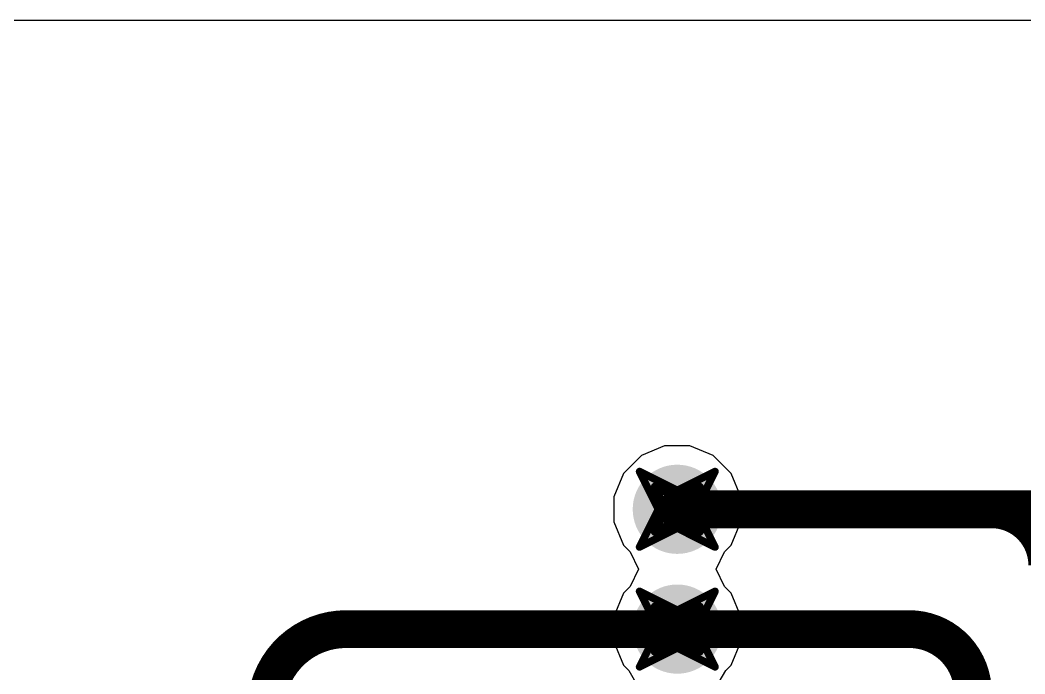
# Model space of a CAD drawing. Header units: inches. Extents: x -2 to 5376, y -4 to 5426.
# Drawn here: x 70.99 to 77.75, y 39.8 to 44.2 of the extents above; entities that cross this region are included whole.
import ezdxf

# ---------------------------------------------------------------- set-up
doc = ezdxf.new("R2010")
doc.units = ezdxf.units.IN
for name, color, linetype in [('Bottom Layer', 5, 'Continuous'), ('Drill Drawing', 1, 'Continuous'), ('Layer 1', 16, 'Continuous'), ('Layer 2', 76, 'Continuous'), ('Top Layer', 1, 'Continuous'), ('Via Holes', 16, 'Continuous')]:
    doc.layers.add(name, color=color, linetype=linetype)

msp = doc.modelspace()

# ---------------------------------------------------------------- hatches: boundary and pattern name
at = {"layer": 'Bottom Layer'}
h = msp.add_hatch(color=5, dxfattribs=at)
edge = h.paths.add_edge_path()
edge.add_arc((75.411, 40.9056), 0.3, 0, 360)
h = msp.add_hatch(color=5, dxfattribs=at)
edge = h.paths.add_edge_path()
edge.add_arc((75.411, 40.0997), 0.3, 0, 360)
at = {"layer": 'Layer 1'}
h = msp.add_hatch(color=16, dxfattribs=at)
edge = h.paths.add_edge_path()
edge.add_arc((75.411, 40.9056), 0.3, 0, 360)
h = msp.add_hatch(color=16, dxfattribs=at)
edge = h.paths.add_edge_path()
edge.add_arc((75.411, 40.0997), 0.3, 0, 360)
at = {"layer": 'Layer 2'}
h = msp.add_hatch(color=76, dxfattribs=at)
edge = h.paths.add_edge_path()
edge.add_arc((75.411, 40.9056), 0.3, 0, 360)
h = msp.add_hatch(color=76, dxfattribs=at)
edge = h.paths.add_edge_path()
edge.add_arc((75.411, 40.0997), 0.3, 0, 360)
at = {"layer": 'Top Layer'}
h = msp.add_hatch(color=1, dxfattribs=at)
edge = h.paths.add_edge_path()
edge.add_arc((75.411, 40.9056), 0.3, 0, 360)
h = msp.add_hatch(color=1, dxfattribs=at)
edge = h.paths.add_edge_path()
edge.add_arc((75.411, 40.0997), 0.3, 0, 360)
at = {"layer": 'Via Holes'}
h = msp.add_hatch(color=7, dxfattribs=at)
edge = h.paths.add_edge_path()
edge.add_arc((75.411, 40.9056), 0.15, 0, 360)
h = msp.add_hatch(color=7, dxfattribs=at)
edge = h.paths.add_edge_path()
edge.add_arc((75.411, 40.0997), 0.15, 0, 360)

# ---------------------------------------------------------------- linework, layer by layer
at = {"layer": 'Bottom Layer', "const_width": 0.254}
for points in [[(75.4791, 40.9056), (97.3488, 40.9056)], [(73.1822, 40.0997), (75.4794, 40.0997)]]:
    msp.add_lwpolyline(points, dxfattribs=at)
at = {"layer": 'Bottom Layer', "const_width": 0.127}
for points in [[(75.4156, 40.9056, 1), (75.5426, 40.9056, 1)], [(73.1187, 40.0997, 1), (73.2457, 40.0997, 1)], [(73.1187, 40.0997, 1), (73.2457, 40.0997, 1)], [(75.4159, 40.0997, 1), (75.5429, 40.0997, 1)]]:
    msp.add_lwpolyline(points, format="xyb", close=True, dxfattribs=at)
at = {"layer": 'Bottom Layer', "const_width": 0.254}
msp.add_lwpolyline([(72.644, 39.5615, -0.414214), (73.1822, 40.0997)], format="xyb", dxfattribs=at)
at = {"layer": 'Drill Drawing', "const_width": 0.0508}
for points in [[(75.157, 41.1596), (75.411, 41.0326)], [(75.157, 41.1596), (75.284, 40.9056)], [(75.411, 41.0326), (75.665, 41.1596)], [(75.538, 40.9056), (75.665, 41.1596)], [(75.2586, 41.058), (75.411, 40.9818)], [(75.2586, 41.058), (75.3348, 40.9056)], [(75.411, 40.9818), (75.5634, 41.058)], [(75.4872, 40.9056), (75.5634, 41.058)], [(75.157, 40.6516), (75.284, 40.9056)], [(75.2586, 40.7532), (75.3348, 40.9056)], [(75.4872, 40.9056), (75.5634, 40.7532)], [(75.538, 40.9056), (75.665, 40.6516)], [(75.2586, 40.7532), (75.411, 40.8294)], [(75.411, 40.8294), (75.5634, 40.7532)], [(75.157, 40.6516), (75.411, 40.7786)], [(75.411, 40.7786), (75.665, 40.6516)], [(75.157, 40.3537), (75.411, 40.2267)], [(75.157, 40.3537), (75.284, 40.0997)], [(75.411, 40.2267), (75.665, 40.3537)], [(75.538, 40.0997), (75.665, 40.3537)], [(75.2586, 40.2521), (75.411, 40.1759)], [(75.2586, 40.2521), (75.3348, 40.0997)], [(75.411, 40.1759), (75.5634, 40.2521)], [(75.4872, 40.0997), (75.5634, 40.2521)], [(75.157, 39.8457), (75.284, 40.0997)], [(75.2586, 39.9473), (75.3348, 40.0997)], [(75.4872, 40.0997), (75.5634, 39.9473)], [(75.538, 40.0997), (75.665, 39.8457)], [(75.2586, 39.9473), (75.411, 40.0235)], [(75.411, 40.0235), (75.5634, 39.9473)], [(75.157, 39.8457), (75.411, 39.9727)], [(75.411, 39.9727), (75.665, 39.8457)]]:
    msp.add_lwpolyline(points, dxfattribs=at)
at = {"layer": 'Drill Drawing', "const_width": 0.0254}
for points in [[(75.1443, 41.1596, 1), (75.1697, 41.1596, 1)], [(75.1443, 41.1596, 1), (75.1697, 41.1596, 1)], [(75.6523, 41.1596, 1), (75.6777, 41.1596, 1)], [(75.6523, 41.1596, 1), (75.6777, 41.1596, 1)], [(75.2459, 41.058, 1), (75.2713, 41.058, 1)], [(75.2459, 41.058, 1), (75.2713, 41.058, 1)], [(75.3983, 41.0326, 1), (75.4237, 41.0326, 1)], [(75.3983, 41.0326, 1), (75.4237, 41.0326, 1)], [(75.5507, 41.058, 1), (75.5761, 41.058, 1)], [(75.5507, 41.058, 1), (75.5761, 41.058, 1)], [(75.3983, 40.9818, 1), (75.4237, 40.9818, 1)], [(75.3983, 40.9818, 1), (75.4237, 40.9818, 1)], [(75.2713, 40.9056, 1), (75.2967, 40.9056, 1)], [(75.2713, 40.9056, 1), (75.2967, 40.9056, 1)], [(75.3221, 40.9056, 1), (75.3475, 40.9056, 1)], [(75.3221, 40.9056, 1), (75.3475, 40.9056, 1)], [(75.4745, 40.9056, 1), (75.4999, 40.9056, 1)], [(75.4745, 40.9056, 1), (75.4999, 40.9056, 1)], [(75.5253, 40.9056, 1), (75.5507, 40.9056, 1)], [(75.5253, 40.9056, 1), (75.5507, 40.9056, 1)], [(75.3983, 40.8294, 1), (75.4237, 40.8294, 1)], [(75.3983, 40.8294, 1), (75.4237, 40.8294, 1)], [(75.3983, 40.7786, 1), (75.4237, 40.7786, 1)], [(75.3983, 40.7786, 1), (75.4237, 40.7786, 1)], [(75.2459, 40.7532, 1), (75.2713, 40.7532, 1)], [(75.2459, 40.7532, 1), (75.2713, 40.7532, 1)], [(75.5507, 40.7532, 1), (75.5761, 40.7532, 1)], [(75.5507, 40.7532, 1), (75.5761, 40.7532, 1)], [(75.1443, 40.6516, 1), (75.1697, 40.6516, 1)], [(75.1443, 40.6516, 1), (75.1697, 40.6516, 1)], [(75.6523, 40.6516, 1), (75.6777, 40.6516, 1)], [(75.6523, 40.6516, 1), (75.6777, 40.6516, 1)], [(75.1443, 40.3537, 1), (75.1697, 40.3537, 1)], [(75.1443, 40.3537, 1), (75.1697, 40.3537, 1)], [(75.6523, 40.3537, 1), (75.6777, 40.3537, 1)], [(75.6523, 40.3537, 1), (75.6777, 40.3537, 1)], [(75.2459, 40.2521, 1), (75.2713, 40.2521, 1)], [(75.2459, 40.2521, 1), (75.2713, 40.2521, 1)], [(75.3983, 40.2267, 1), (75.4237, 40.2267, 1)], [(75.3983, 40.2267, 1), (75.4237, 40.2267, 1)], [(75.5507, 40.2521, 1), (75.5761, 40.2521, 1)], [(75.5507, 40.2521, 1), (75.5761, 40.2521, 1)], [(75.3983, 40.1759, 1), (75.4237, 40.1759, 1)], [(75.3983, 40.1759, 1), (75.4237, 40.1759, 1)], [(75.2713, 40.0997, 1), (75.2967, 40.0997, 1)], [(75.2713, 40.0997, 1), (75.2967, 40.0997, 1)], [(75.3221, 40.0997, 1), (75.3475, 40.0997, 1)], [(75.3221, 40.0997, 1), (75.3475, 40.0997, 1)], [(75.4745, 40.0997, 1), (75.4999, 40.0997, 1)], [(75.4745, 40.0997, 1), (75.4999, 40.0997, 1)], [(75.5253, 40.0997, 1), (75.5507, 40.0997, 1)], [(75.5253, 40.0997, 1), (75.5507, 40.0997, 1)], [(75.3983, 40.0235, 1), (75.4237, 40.0235, 1)], [(75.3983, 40.0235, 1), (75.4237, 40.0235, 1)], [(75.2459, 39.9473, 1), (75.2713, 39.9473, 1)], [(75.2459, 39.9473, 1), (75.2713, 39.9473, 1)], [(75.3983, 39.9727, 1), (75.4237, 39.9727, 1)], [(75.3983, 39.9727, 1), (75.4237, 39.9727, 1)], [(75.5507, 39.9473, 1), (75.5761, 39.9473, 1)], [(75.5507, 39.9473, 1), (75.5761, 39.9473, 1)], [(75.1443, 39.8457, 1), (75.1697, 39.8457, 1)], [(75.1443, 39.8457, 1), (75.1697, 39.8457, 1)], [(75.6523, 39.8457, 1), (75.6777, 39.8457, 1)], [(75.6523, 39.8457, 1), (75.6777, 39.8457, 1)]]:
    msp.add_lwpolyline(points, format="xyb", close=True, dxfattribs=at)
at = {"layer": 'Layer 1'}
for p, q in [((75.326, 41.3326), (75.1691, 41.2675)), ((75.4959, 41.3326), (75.326, 41.3326)), ((75.6528, 41.2675), (75.4959, 41.3326)), ((75.1691, 41.2675), (75.049, 41.1474)), ((75.7729, 41.1474), (75.6528, 41.2675)), ((75.049, 41.1474), (74.984, 40.9905)), ((75.838, 40.9905), (75.7729, 41.1474)), ((74.984, 40.9905), (74.984, 40.8206)), ((75.838, 40.8206), (75.838, 40.9905)), ((74.984, 40.8206), (75.049, 40.6637)), ((75.7729, 40.6637), (75.838, 40.8206)), ((75.049, 40.6637), (75.0939, 40.6188)), ((75.728, 40.6188), (75.7729, 40.6637)), ((75.0939, 40.6188), (75.1495, 40.5026)), ((75.6724, 40.5026), (75.728, 40.6188)), ((75.1495, 40.5026), (75.0939, 40.3865)), ((75.728, 40.3865), (75.6724, 40.5026)), ((75.0939, 40.3865), (75.049, 40.3415)), ((75.7729, 40.3415), (75.728, 40.3865)), ((75.049, 40.3415), (74.984, 40.1846)), ((75.838, 40.1846), (75.7729, 40.3415)), ((74.984, 40.1846), (74.984, 40.0147)), ((75.838, 40.0147), (75.838, 40.1846)), ((74.984, 40.0147), (75.049, 39.8578)), ((75.7729, 39.8578), (75.838, 40.0147)), ((75.049, 39.8578), (75.0846, 39.8222)), ((75.7373, 39.8222), (75.7729, 39.8578)), ((75.0846, 39.8222), (75.151, 39.706)), ((75.6709, 39.706), (75.7373, 39.8222))]:
    msp.add_line(p, q, dxfattribs=at)
at = {"layer": 'Layer 2'}
for p, q in [((68.961, 44.196), (79.8879, 44.196)), ((75.326, 41.3326), (75.1691, 41.2675)), ((75.4959, 41.3326), (75.326, 41.3326)), ((75.6528, 41.2675), (75.4959, 41.3326)), ((75.1691, 41.2675), (75.049, 41.1474)), ((75.7729, 41.1474), (75.6528, 41.2675)), ((75.049, 41.1474), (74.984, 40.9905)), ((75.838, 40.9905), (75.7729, 41.1474)), ((74.984, 40.9905), (74.984, 40.8206)), ((75.838, 40.8206), (75.838, 40.9905)), ((74.984, 40.8206), (75.049, 40.6637)), ((75.7729, 40.6637), (75.838, 40.8206)), ((75.049, 40.6637), (75.0939, 40.6188)), ((75.728, 40.6188), (75.7729, 40.6637)), ((75.0939, 40.6188), (75.1495, 40.5026)), ((75.6724, 40.5026), (75.728, 40.6188)), ((75.1495, 40.5026), (75.0939, 40.3865)), ((75.728, 40.3865), (75.6724, 40.5026)), ((75.0939, 40.3865), (75.049, 40.3415)), ((75.7729, 40.3415), (75.728, 40.3865)), ((75.049, 40.3415), (74.984, 40.1846)), ((75.838, 40.1846), (75.7729, 40.3415)), ((74.984, 40.1846), (74.984, 40.0147)), ((75.838, 40.0147), (75.838, 40.1846)), ((74.984, 40.0147), (75.049, 39.8578)), ((75.7729, 39.8578), (75.838, 40.0147)), ((75.049, 39.8578), (75.0846, 39.8222)), ((75.7373, 39.8222), (75.7729, 39.8578)), ((75.0846, 39.8222), (75.151, 39.706)), ((75.6709, 39.706), (75.7373, 39.8222))]:
    msp.add_line(p, q, dxfattribs=at)
at = {"layer": 'Top Layer', "const_width": 0.254}
for points in [[(75.411, 40.9056), (77.5251, 40.9056)], [(75.411, 40.0997), (76.9717, 40.0997)]]:
    msp.add_lwpolyline(points, dxfattribs=at)
at = {"layer": 'Top Layer', "const_width": 0.127}
for points in [[(75.3475, 40.9056, 1), (75.4745, 40.9056, 1)], [(77.4616, 40.9056, 1), (77.5886, 40.9056, 1)], [(77.4616, 40.9056, 1), (77.5886, 40.9056, 1)], [(75.3475, 40.0997, 1), (75.4745, 40.0997, 1)], [(76.9082, 40.0997, 1), (77.0352, 40.0997, 1)], [(76.9082, 40.0997, 1), (77.0352, 40.0997, 1)]]:
    msp.add_lwpolyline(points, format="xyb", close=True, dxfattribs=at)
at = {"layer": 'Top Layer', "const_width": 0.254}
for points in [[(77.5251, 40.9056, -0.414214), (77.9009, 40.5297)], [(76.9717, 40.0997, -0.414214), (77.4011, 39.6703)]]:
    msp.add_lwpolyline(points, format="xyb", dxfattribs=at)

doc.saveas('drawing.dxf')
